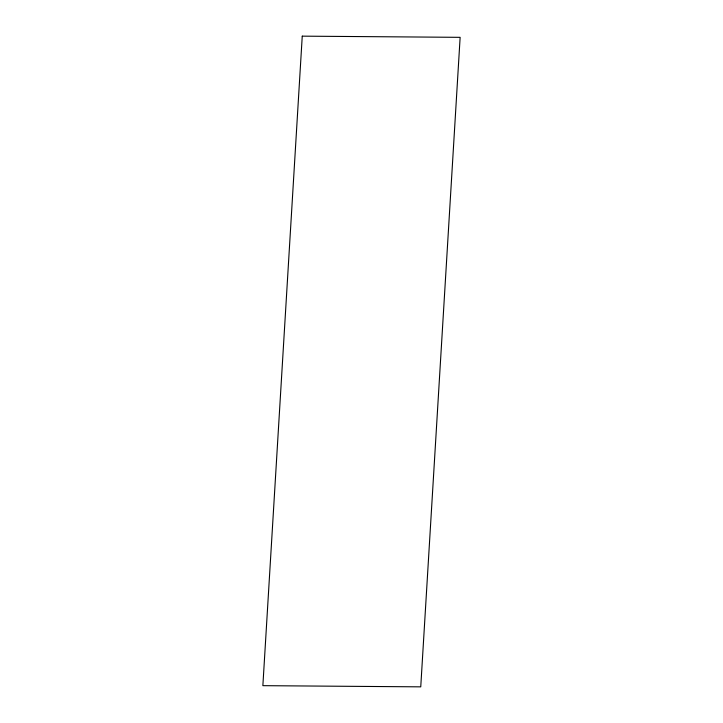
<?xml version="1.0" encoding="UTF-8"?>
<svg xmlns="http://www.w3.org/2000/svg" width="723" height="723" viewBox="0 0 723 723"><rect width="100%" height="100%" fill="white"/><g stroke="black" fill="none" stroke-linecap="round" stroke-linejoin="round"><path stroke-width="1.08" d="M302.25 36.15L262.865 685.666L420.75 686.85L460.135 37.334L302.25 36.15"/></g></svg>
